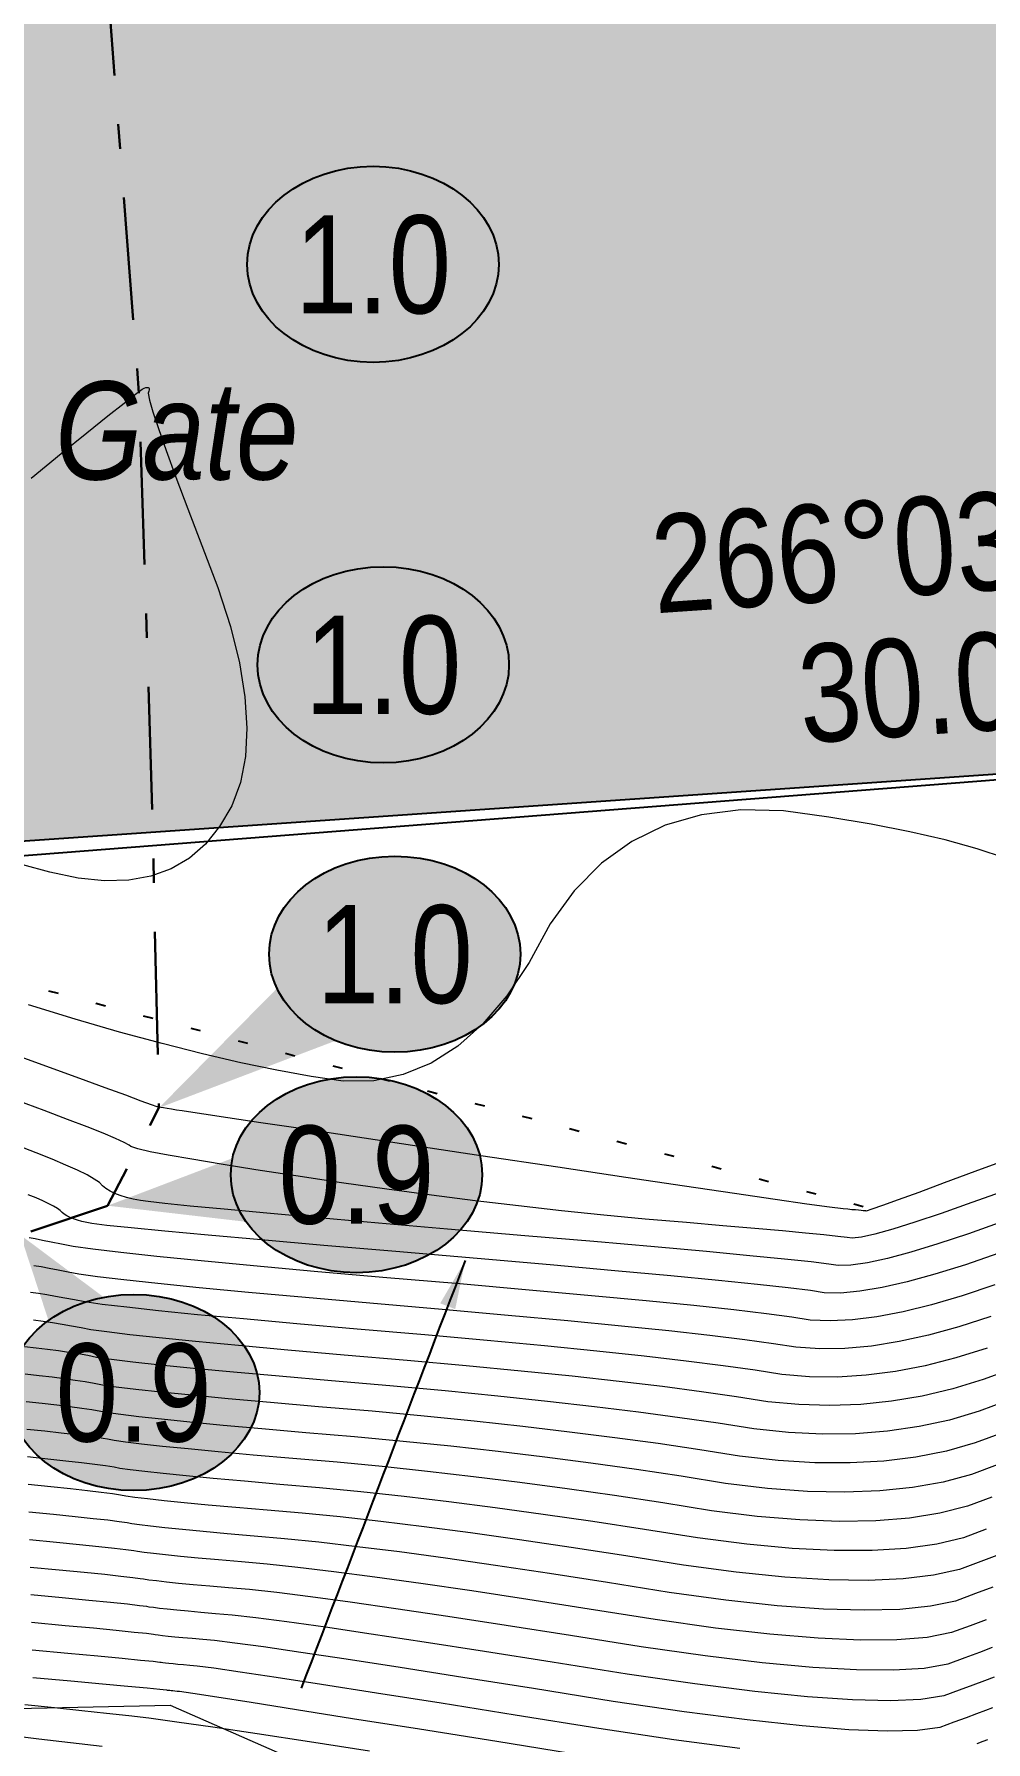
# Model space of a CAD drawing. Extents: x -19176 to -17597, y 5652440 to 5654285.
# Drawn here: x -17824.12 to -17814.41, y 5653109.18 to 5653126.6 of the extents above; entities that cross this region are included whole.
import ezdxf
from ezdxf.enums import TextEntityAlignment as Align

# ---------------------------------------------------------------- set-up
doc = ezdxf.new("R2010")
doc.units = 0
doc.header["$LTSCALE"] = 5
doc.linetypes.add('CENTERLINEX3', pattern=[5, 2.5, -1, 0.5, -1])
doc.linetypes.add('foc-TOPO', pattern=[1, 0.2, -0.8])
for name, color, linetype in [('AS-FENCE-DASH', 48, 'foc-FENCE-DASH'), ('L-BD1', 253, 'Continuous'), ('P-ELEVATION', 7, 'Continuous'), ('P-PROPOSED', 10, 'Continuous'), ('P-PROPOSED-H', 21, 'Continuous'), ('T-LOW-AREA', 48, 'foc-TOPO')]:
    doc.layers.add(name, color=color, linetype=linetype)
for name, color, linetype, lineweight, true_color in [('C-TOPO-MAJR', 7, 'Continuous', 15, 0xd3aa5f), ('C-TOPO-MINR', 7, 'Continuous', 13, 0xe9d5af), ('EXISTING PIPE IP', 7, 'CENTERLINEX3', 30, 0x3800e0)]:
    doc.layers.add(name, color=color, linetype=linetype, lineweight=lineweight, true_color=true_color)
doc.layers.add('T-ELEVATION', color=48, linetype='Continuous', lineweight=18)
doc.layers.add('T-TEXT', color=48, linetype='Continuous', lineweight=18)
doc.styles.add('0.50', font='ARIALN.TTF', dxfattribs={"height": 0.5})
doc.styles.add('80', font='ARIALN.TTF', dxfattribs={"height": 10})
doc.styles.add('80L', font='ARIALN.TTF', dxfattribs={"height": 10})
doc.styles.add('foc-LtypeFont', font='ARIALN.TTF', dxfattribs={"height": 7.35})
doc.linetypes.add('foc-FENCE-DASH', pattern='A,0.5,-0.5,1,-0.5,1,-0.5,1,-0.5,1,-0.5,["X",foc-LtypeFont,S=0.2,R=0,X=-0.625,Y=-0.75],-0.5', length=7.5)
doc.dimstyles.new('Compass 250', dxfattribs={"dimscale": 0.25, "dimtxt": 0.45, "dimasz": 2, "dimexe": 0.2, "dimexo": 0.0625, "dimgap": 0.5, "dimtad": 0, "dimtih": 1, "dimtoh": 1, "dimzin": 0, "dimdsep": 46, "dimtxsty": '0.50', "dimcen": 0.1, "dimse1": 1, "dimse2": 1, "dimclrd": 256, "dimclrt": 256, "dimaunit": 1, "dimadec": 4, "dimazin": 0, "dimtfac": 0.06, "dimtofl": 0, "dimtmove": 0, "dimatfit": 0, "dimfxl": 0.2, "dimtolj": 1, "dimtzin": 0, "dimlwd": -1, "dimarcsym": 0})

# ---------------------------------------------------------------- blocks, each defined once
blk = doc.blocks.new('*U41')
at = {"layer": 'P-ELEVATION'}
h = blk.add_hatch(color=111, dxfattribs=at)
h.dxf.hatch_style = 1
edge = h.paths.add_edge_path()
edge.add_ellipse((0, 0), major_axis=(-12.83, 0), ratio=0.779302, start_angle=0, end_angle=360)
at = {"layer": 'P-ELEVATION', "color": 7, "flags": 128}
blk.add_lwpolyline([(0, 0, 12.5, 0, 0), (-23.54, -15.54, 0, 0, 0)], format="xyseb", dxfattribs=at)
at = {"layer": 'P-ELEVATION', "color": 7}
blk.add_ellipse((0, 0), major_axis=(-12.83, 0), ratio=0.779302, dxfattribs=at)
at = {"layer": 'P-ELEVATION', "style": '80'}
blk.add_attdef('ELEVATION', text='', height=10, dxfattribs=at).set_placement((0, 0), align=Align.MIDDLE_CENTER)
blk = doc.blocks.new('*U42')
at = {"layer": 'P-ELEVATION'}
h = blk.add_hatch(color=111, dxfattribs=at)
h.dxf.hatch_style = 1
edge = h.paths.add_edge_path()
edge.add_ellipse((0, 0), major_axis=(-12.83, 0), ratio=0.779302, start_angle=0, end_angle=360)
at = {"layer": 'P-ELEVATION', "color": 7, "flags": 128}
blk.add_lwpolyline([(0, 0, 12.5, 0, 0), (-23.85, -13.49, 0, 0, 0)], format="xyseb", dxfattribs=at)
at = {"layer": 'P-ELEVATION', "color": 7}
blk.add_ellipse((0, 0), major_axis=(-12.83, 0), ratio=0.779302, dxfattribs=at)
at = {"layer": 'P-ELEVATION', "style": '80'}
blk.add_attdef('ELEVATION', text='', height=10, dxfattribs=at).set_placement((0, 0), align=Align.MIDDLE_CENTER)
blk = doc.blocks.new('*U43')
at = {"layer": 'P-ELEVATION'}
h = blk.add_hatch(color=111, dxfattribs=at)
h.dxf.hatch_style = 1
edge = h.paths.add_edge_path()
edge.add_ellipse((0, 0), major_axis=(-12.83, 0), ratio=0.779302, start_angle=0, end_angle=360)
at = {"layer": 'P-ELEVATION', "color": 7, "flags": 128}
blk.add_lwpolyline([(0, 0, 12.5, 0, 0), (-24.06, -15.68, 0, 0, 0)], format="xyseb", dxfattribs=at)
at = {"layer": 'P-ELEVATION', "color": 7}
blk.add_ellipse((0, 0), major_axis=(-12.83, 0), ratio=0.779302, dxfattribs=at)
at = {"layer": 'P-ELEVATION', "style": '80'}
blk.add_attdef('ELEVATION', text='', height=10, dxfattribs=at).set_placement((0, 0), align=Align.MIDDLE_CENTER)
blk = doc.blocks.new('*U44')
at = {"layer": 'P-ELEVATION'}
h = blk.add_hatch(color=111, dxfattribs=at)
h.dxf.hatch_style = 1
edge = h.paths.add_edge_path()
edge.add_ellipse((0, 0), major_axis=(-12.83, 0), ratio=0.779302, start_angle=0, end_angle=360)
at = {"layer": 'P-ELEVATION', "color": 7, "flags": 128}
blk.add_lwpolyline([(0, 0, 12.5, 0, 0), (-25.38, -3.16, 0, 0, 0)], format="xyseb", dxfattribs=at)
at = {"layer": 'P-ELEVATION', "color": 7}
blk.add_ellipse((0, 0), major_axis=(-12.83, 0), ratio=0.779302, dxfattribs=at)
at = {"layer": 'P-ELEVATION', "style": '80'}
blk.add_attdef('ELEVATION', text='', height=10, dxfattribs=at).set_placement((0, 0), align=Align.MIDDLE_CENTER)
blk = doc.blocks.new('*U45')
at = {"layer": 'P-ELEVATION'}
h = blk.add_hatch(color=111, dxfattribs=at)
h.dxf.hatch_style = 1
edge = h.paths.add_edge_path()
edge.add_ellipse((0, 0), major_axis=(-12.83, 0), ratio=0.779302, start_angle=0, end_angle=360)
at = {"layer": 'P-ELEVATION', "color": 7, "flags": 128}
blk.add_lwpolyline([(0, 0, 12.5, 0, 0), (-11.56, 16.07, 0, 0, 0)], format="xyseb", dxfattribs=at)
at = {"layer": 'P-ELEVATION', "color": 7}
blk.add_ellipse((0, 0), major_axis=(-12.83, 0), ratio=0.779302, dxfattribs=at)
at = {"layer": 'P-ELEVATION', "style": '80'}
blk.add_attdef('ELEVATION', text='', height=10, dxfattribs=at).set_placement((0, 0), align=Align.MIDDLE_CENTER)

msp = doc.modelspace()

# ---------------------------------------------------------------- hatches: boundary and pattern name
at = {"layer": 'P-PROPOSED-H'}
h = msp.add_hatch(color=256, dxfattribs=at)
h.dxf.hatch_style = 1
h.paths.add_polyline_path([(-17826.194, 5653118.235), (-17828.254, 5653148.165), (-17798.325, 5653150.225), (-17796.265, 5653120.296)])

# ---------------------------------------------------------------- linework, layer by layer
at = {"layer": 'AS-FENCE-DASH', "ltscale": 0.1, "flags": 128}
msp.add_lwpolyline([(-17827.12, 5653130.024), (-17827.331, 5653132.746), (-17828.493, 5653148.176), (-17813.022, 5653149.257), (-17798.608, 5653150.231), (-17797.454, 5653134.793), (-17796.392, 5653120.419), (-17811.233, 5653119.234), (-17826.186, 5653118.067)], dxfattribs=at)
at = {"layer": 'C-TOPO-MAJR', "flags": 128}
for points in [[(-17814.21, 5653118.198), (-17814.501, 5653118.293), (-17814.826, 5653118.383), (-17815.186, 5653118.466), (-17815.581, 5653118.543), (-17816.012, 5653118.615), (-17816.477, 5653118.681), (-17816.91, 5653118.689), (-17817.313, 5653118.639), (-17817.684, 5653118.532), (-17818.024, 5653118.367), (-17818.332, 5653118.145), (-17818.61, 5653117.864), (-17818.856, 5653117.527), (-17819.071, 5653117.131), (-17819.299, 5653116.791), (-17819.542, 5653116.507), (-17819.799, 5653116.278), (-17820.07, 5653116.105), (-17820.356, 5653115.988), (-17820.655, 5653115.926), (-17820.968, 5653115.92), (-17821.296, 5653115.969), (-17821.644, 5653116.032), (-17822.014, 5653116.109), (-17822.405, 5653116.2), (-17822.817, 5653116.304), (-17823.25, 5653116.422), (-17823.704, 5653116.554), (-17824.179, 5653116.699)], [(-17814.319, 5653113.843), (-17814.652, 5653113.731), (-17814.964, 5653113.64), (-17815.255, 5653113.568), (-17815.524, 5653113.517), (-17815.773, 5653113.486), (-17815.999, 5653113.475), (-17816.205, 5653113.484), (-17816.389, 5653113.514), (-17816.649, 5653113.548), (-17816.983, 5653113.587), (-17817.392, 5653113.631), (-17817.877, 5653113.679), (-17818.436, 5653113.732), (-17819.07, 5653113.789), (-17819.78, 5653113.852), (-17820.564, 5653113.919), (-17821.265, 5653113.98), (-17821.883, 5653114.037), (-17822.418, 5653114.087), (-17822.869, 5653114.132), (-17823.238, 5653114.172), (-17823.523, 5653114.207), (-17823.725, 5653114.235), (-17823.844, 5653114.259), (-17823.948, 5653114.279), (-17824.037, 5653114.297), (-17824.112, 5653114.312), (-17824.172, 5653114.323)], [(-17814.24, 5653112.334), (-17814.519, 5653112.23), (-17814.814, 5653112.148), (-17815.126, 5653112.086), (-17815.453, 5653112.046), (-17815.796, 5653112.026), (-17816.156, 5653112.028), (-17816.531, 5653112.051), (-17816.923, 5653112.095), (-17817.331, 5653112.16), (-17817.756, 5653112.223), (-17818.198, 5653112.284), (-17818.658, 5653112.342), (-17819.136, 5653112.398), (-17819.631, 5653112.452), (-17820.143, 5653112.504), (-17820.673, 5653112.553), (-17821.22, 5653112.599), (-17821.709, 5653112.642), (-17822.141, 5653112.681), (-17822.514, 5653112.717), (-17822.829, 5653112.748), (-17823.086, 5653112.776), (-17823.285, 5653112.8), (-17823.425, 5653112.82), (-17823.508, 5653112.837), (-17823.601, 5653112.853), (-17823.703, 5653112.869), (-17823.816, 5653112.884), (-17823.938, 5653112.9), (-17824.07, 5653112.916), (-17824.212, 5653112.931)], [(-17814.338, 5653110.76), (-17814.516, 5653110.693), (-17814.72, 5653110.617), (-17814.977, 5653110.564), (-17815.287, 5653110.532), (-17815.651, 5653110.523), (-17816.068, 5653110.535), (-17816.539, 5653110.57), (-17817.063, 5653110.627), (-17817.641, 5653110.706), (-17818.272, 5653110.807), (-17818.863, 5653110.899), (-17819.414, 5653110.981), (-17819.924, 5653111.054), (-17820.395, 5653111.118), (-17820.825, 5653111.172), (-17821.216, 5653111.218), (-17821.566, 5653111.253), (-17821.876, 5653111.28), (-17822.154, 5653111.304), (-17822.398, 5653111.326), (-17822.609, 5653111.346), (-17822.788, 5653111.364), (-17822.934, 5653111.38), (-17823.046, 5653111.394), (-17823.126, 5653111.405), (-17823.173, 5653111.414), (-17823.254, 5653111.426), (-17823.37, 5653111.441), (-17823.52, 5653111.457), (-17823.705, 5653111.477), (-17823.924, 5653111.499), (-17824.177, 5653111.524)], [(-17816.922, 5653109.112), (-17817.595, 5653109.203), (-17818.359, 5653109.317), (-17819.213, 5653109.453), (-17819.97, 5653109.574), (-17820.629, 5653109.678), (-17821.19, 5653109.766), (-17821.654, 5653109.837), (-17822.02, 5653109.893), (-17822.289, 5653109.932), (-17822.459, 5653109.954), (-17822.532, 5653109.96), (-17822.598, 5653109.966), (-17822.655, 5653109.971), (-17822.705, 5653109.976), (-17822.747, 5653109.98), (-17822.781, 5653109.984), (-17822.808, 5653109.987), (-17822.827, 5653109.99), (-17822.838, 5653109.992), (-17822.908, 5653110), (-17823.037, 5653110.012), (-17823.225, 5653110.03), (-17823.471, 5653110.054), (-17823.777, 5653110.083), (-17824.142, 5653110.117)], [(-17814.393, 5653109.201), (-17814.44, 5653109.183), (-17814.504, 5653109.159)]]:
    msp.add_lwpolyline(points, dxfattribs=at)
at = {"layer": 'C-TOPO-MINR', "flags": 128}
for points in [[(-17824.154, 5653122.075), (-17823.845, 5653122.326), (-17823.583, 5653122.537), (-17823.37, 5653122.708), (-17823.205, 5653122.839), (-17823.088, 5653122.93), (-17823.019, 5653122.98), (-17822.998, 5653122.991), (-17822.981, 5653122.997), (-17822.968, 5653123), (-17822.958, 5653122.999), (-17822.951, 5653122.995), (-17822.948, 5653122.987), (-17822.948, 5653122.975), (-17822.952, 5653122.96), (-17822.959, 5653122.941), (-17822.945, 5653122.871), (-17822.91, 5653122.75), (-17822.853, 5653122.579), (-17822.775, 5653122.356), (-17822.675, 5653122.083), (-17822.554, 5653121.759), (-17822.411, 5653121.385), (-17822.247, 5653120.959), (-17822.119, 5653120.56), (-17822.027, 5653120.188), (-17821.971, 5653119.843), (-17821.951, 5653119.524), (-17821.967, 5653119.233), (-17822.018, 5653118.968), (-17822.106, 5653118.729), (-17822.229, 5653118.518), (-17822.373, 5653118.34), (-17822.538, 5653118.197), (-17822.723, 5653118.088), (-17822.93, 5653118.013), (-17823.157, 5653117.972), (-17823.405, 5653117.966), (-17823.673, 5653117.993), (-17823.963, 5653118.055), (-17824.236, 5653118.128)], [(-17814.158, 5653115.134), (-17814.522, 5653114.999), (-17814.835, 5653114.883), (-17815.096, 5653114.787), (-17815.307, 5653114.71), (-17815.466, 5653114.652), (-17815.574, 5653114.614), (-17815.631, 5653114.596), (-17815.636, 5653114.597), (-17815.647, 5653114.598), (-17815.663, 5653114.6), (-17815.684, 5653114.602), (-17815.71, 5653114.604), (-17815.741, 5653114.607), (-17815.778, 5653114.61), (-17815.819, 5653114.614), (-17815.866, 5653114.618), (-17816.005, 5653114.636), (-17816.236, 5653114.668), (-17816.56, 5653114.715), (-17816.976, 5653114.776), (-17817.485, 5653114.851), (-17818.086, 5653114.94), (-17818.779, 5653115.044), (-17819.565, 5653115.161), (-17820.26, 5653115.265), (-17820.866, 5653115.356), (-17821.382, 5653115.434), (-17821.808, 5653115.497), (-17822.144, 5653115.548), (-17822.39, 5653115.585), (-17822.546, 5653115.608), (-17822.613, 5653115.618), (-17822.671, 5653115.627), (-17822.722, 5653115.635), (-17822.765, 5653115.642), (-17822.801, 5653115.648), (-17822.829, 5653115.652), (-17822.849, 5653115.656), (-17822.862, 5653115.659), (-17822.867, 5653115.66), (-17822.923, 5653115.68), (-17823.029, 5653115.719), (-17823.187, 5653115.777), (-17823.396, 5653115.853), (-17823.656, 5653115.948), (-17823.967, 5653116.062), (-17824.328, 5653116.194)], [(-17814.198, 5653114.811), (-17814.555, 5653114.682), (-17814.867, 5653114.572), (-17815.136, 5653114.482), (-17815.361, 5653114.412), (-17815.543, 5653114.361), (-17815.68, 5653114.33), (-17815.774, 5653114.318), (-17815.825, 5653114.326), (-17815.921, 5653114.338), (-17816.063, 5653114.353), (-17816.252, 5653114.371), (-17816.486, 5653114.393), (-17816.767, 5653114.418), (-17817.094, 5653114.447), (-17817.467, 5653114.479), (-17817.886, 5653114.515), (-17818.31, 5653114.555), (-17818.741, 5653114.6), (-17819.178, 5653114.648), (-17819.621, 5653114.701), (-17820.069, 5653114.758), (-17820.524, 5653114.82), (-17820.985, 5653114.885), (-17821.451, 5653114.955), (-17821.861, 5653115.018), (-17822.215, 5653115.074), (-17822.512, 5653115.124), (-17822.753, 5653115.167), (-17822.937, 5653115.202), (-17823.065, 5653115.231), (-17823.136, 5653115.254), (-17823.151, 5653115.269), (-17823.203, 5653115.297), (-17823.292, 5653115.337), (-17823.418, 5653115.39), (-17823.582, 5653115.454), (-17823.783, 5653115.532), (-17824.02, 5653115.621), (-17824.295, 5653115.723)], [(-17814.239, 5653114.489), (-17814.587, 5653114.365), (-17814.9, 5653114.261), (-17815.176, 5653114.177), (-17815.416, 5653114.113), (-17815.619, 5653114.069), (-17815.787, 5653114.045), (-17815.918, 5653114.04), (-17816.013, 5653114.055), (-17816.195, 5653114.077), (-17816.464, 5653114.105), (-17816.82, 5653114.14), (-17817.263, 5653114.182), (-17817.793, 5653114.23), (-17818.41, 5653114.284), (-17819.114, 5653114.345), (-17819.905, 5653114.413), (-17820.607, 5653114.473), (-17821.221, 5653114.527), (-17821.746, 5653114.574), (-17822.182, 5653114.614), (-17822.529, 5653114.647), (-17822.788, 5653114.673), (-17822.957, 5653114.692), (-17823.038, 5653114.704), (-17823.113, 5653114.718), (-17823.181, 5653114.735), (-17823.243, 5653114.755), (-17823.298, 5653114.776), (-17823.347, 5653114.8), (-17823.39, 5653114.827), (-17823.426, 5653114.855), (-17823.456, 5653114.886), (-17823.508, 5653114.923), (-17823.582, 5653114.965), (-17823.679, 5653115.013), (-17823.797, 5653115.066), (-17823.937, 5653115.125), (-17824.1, 5653115.19), (-17824.284, 5653115.26)], [(-17814.279, 5653114.166), (-17814.62, 5653114.048), (-17814.932, 5653113.951), (-17815.215, 5653113.873), (-17815.47, 5653113.815), (-17815.696, 5653113.778), (-17815.893, 5653113.76), (-17816.061, 5653113.762), (-17816.201, 5653113.785), (-17816.427, 5653113.813), (-17816.74, 5653113.848), (-17817.139, 5653113.888), (-17817.625, 5653113.935), (-17818.197, 5653113.988), (-17818.856, 5653114.047), (-17819.601, 5653114.112), (-17820.433, 5653114.183), (-17821.167, 5653114.246), (-17821.805, 5653114.302), (-17822.345, 5653114.351), (-17822.787, 5653114.391), (-17823.133, 5653114.425), (-17823.381, 5653114.45), (-17823.532, 5653114.469), (-17823.586, 5653114.479), (-17823.635, 5653114.491), (-17823.68, 5653114.503), (-17823.72, 5653114.517), (-17823.756, 5653114.532), (-17823.788, 5653114.548), (-17823.815, 5653114.564), (-17823.837, 5653114.582), (-17823.855, 5653114.601), (-17823.884, 5653114.622), (-17823.923, 5653114.646), (-17823.972, 5653114.671), (-17824.032, 5653114.699), (-17824.102, 5653114.73), (-17824.182, 5653114.762)], [(-17814.359, 5653113.521), (-17814.685, 5653113.415), (-17814.996, 5653113.329), (-17815.294, 5653113.264), (-17815.579, 5653113.219), (-17815.849, 5653113.194), (-17816.106, 5653113.19), (-17816.349, 5653113.207), (-17816.578, 5653113.243), (-17816.87, 5653113.283), (-17817.226, 5653113.326), (-17817.645, 5653113.373), (-17818.128, 5653113.423), (-17818.675, 5653113.476), (-17819.285, 5653113.532), (-17819.958, 5653113.592), (-17820.695, 5653113.655), (-17821.354, 5653113.713), (-17821.935, 5653113.766), (-17822.437, 5653113.813), (-17822.861, 5653113.856), (-17823.207, 5653113.893), (-17823.475, 5653113.925), (-17823.665, 5653113.952), (-17823.776, 5653113.974), (-17823.878, 5653113.994), (-17823.97, 5653114.011), (-17824.052, 5653114.026), (-17824.125, 5653114.039)], [(-17814.399, 5653113.198), (-17814.717, 5653113.098), (-17815.029, 5653113.018), (-17815.334, 5653112.959), (-17815.633, 5653112.921), (-17815.926, 5653112.903), (-17816.212, 5653112.905), (-17816.492, 5653112.929), (-17816.766, 5653112.973), (-17817.091, 5653113.018), (-17817.469, 5653113.066), (-17817.899, 5653113.115), (-17818.38, 5653113.167), (-17818.914, 5653113.22), (-17819.499, 5653113.275), (-17820.137, 5653113.332), (-17820.827, 5653113.391), (-17821.443, 5653113.445), (-17821.986, 5653113.495), (-17822.456, 5653113.539), (-17822.853, 5653113.579), (-17823.177, 5653113.614), (-17823.428, 5653113.644), (-17823.605, 5653113.669), (-17823.709, 5653113.69), (-17823.809, 5653113.709), (-17823.904, 5653113.726), (-17823.993, 5653113.741), (-17824.078, 5653113.754), (-17824.158, 5653113.766)], [(-17814.13, 5653112.991), (-17814.439, 5653112.876), (-17814.749, 5653112.781), (-17815.061, 5653112.708), (-17815.374, 5653112.655), (-17815.688, 5653112.623), (-17816.002, 5653112.611), (-17816.319, 5653112.621), (-17816.636, 5653112.651), (-17816.954, 5653112.702), (-17817.313, 5653112.753), (-17817.712, 5653112.805), (-17818.152, 5653112.858), (-17818.632, 5653112.911), (-17819.153, 5653112.964), (-17819.714, 5653113.018), (-17820.316, 5653113.072), (-17820.958, 5653113.127), (-17821.532, 5653113.178), (-17822.038, 5653113.224), (-17822.475, 5653113.265), (-17822.845, 5653113.302), (-17823.147, 5653113.335), (-17823.38, 5653113.363), (-17823.545, 5653113.386), (-17823.642, 5653113.405), (-17823.74, 5653113.423), (-17823.837, 5653113.44), (-17823.934, 5653113.455), (-17824.031, 5653113.469), (-17824.129, 5653113.482)], [(-17814.185, 5653112.663), (-17814.479, 5653112.553), (-17814.782, 5653112.464), (-17815.093, 5653112.397), (-17815.413, 5653112.35), (-17815.742, 5653112.324), (-17816.079, 5653112.32), (-17816.425, 5653112.336), (-17816.779, 5653112.373), (-17817.142, 5653112.431), (-17817.534, 5653112.488), (-17817.955, 5653112.545), (-17818.405, 5653112.6), (-17818.884, 5653112.654), (-17819.392, 5653112.708), (-17819.929, 5653112.761), (-17820.494, 5653112.812), (-17821.089, 5653112.863), (-17821.621, 5653112.91), (-17822.089, 5653112.953), (-17822.495, 5653112.991), (-17822.837, 5653113.025), (-17823.116, 5653113.055), (-17823.332, 5653113.081), (-17823.485, 5653113.103), (-17823.575, 5653113.121), (-17823.67, 5653113.138), (-17823.77, 5653113.154), (-17823.875, 5653113.17), (-17823.985, 5653113.185), (-17824.1, 5653113.199), (-17824.219, 5653113.212)], [(-17814.295, 5653112.006), (-17814.559, 5653111.908), (-17814.847, 5653111.831), (-17815.158, 5653111.775), (-17815.493, 5653111.741), (-17815.851, 5653111.728), (-17816.232, 5653111.736), (-17816.638, 5653111.766), (-17817.066, 5653111.817), (-17817.519, 5653111.89), (-17817.977, 5653111.958), (-17818.441, 5653112.023), (-17818.911, 5653112.085), (-17819.388, 5653112.142), (-17819.87, 5653112.196), (-17820.358, 5653112.246), (-17820.852, 5653112.293), (-17821.351, 5653112.335), (-17821.798, 5653112.375), (-17822.192, 5653112.41), (-17822.533, 5653112.443), (-17822.821, 5653112.472), (-17823.055, 5653112.497), (-17823.237, 5653112.519), (-17823.366, 5653112.537), (-17823.441, 5653112.552), (-17823.532, 5653112.567), (-17823.637, 5653112.583), (-17823.757, 5653112.599), (-17823.891, 5653112.616), (-17824.041, 5653112.632), (-17824.205, 5653112.65)], [(-17814.351, 5653111.678), (-17814.599, 5653111.585), (-17814.879, 5653111.514), (-17815.19, 5653111.464), (-17815.532, 5653111.436), (-17815.905, 5653111.43), (-17816.309, 5653111.445), (-17816.744, 5653111.481), (-17817.21, 5653111.539), (-17817.707, 5653111.619), (-17818.199, 5653111.693), (-17818.684, 5653111.763), (-17819.165, 5653111.827), (-17819.639, 5653111.886), (-17820.109, 5653111.94), (-17820.572, 5653111.989), (-17821.03, 5653112.033), (-17821.483, 5653112.072), (-17821.887, 5653112.107), (-17822.243, 5653112.139), (-17822.552, 5653112.169), (-17822.812, 5653112.195), (-17823.025, 5653112.218), (-17823.189, 5653112.237), (-17823.306, 5653112.254), (-17823.374, 5653112.268), (-17823.462, 5653112.282), (-17823.57, 5653112.297), (-17823.698, 5653112.314), (-17823.845, 5653112.331), (-17824.012, 5653112.349), (-17824.198, 5653112.368)], [(-17814.406, 5653111.35), (-17814.64, 5653111.263), (-17814.912, 5653111.197), (-17815.223, 5653111.154), (-17815.572, 5653111.132), (-17815.959, 5653111.132), (-17816.386, 5653111.153), (-17816.85, 5653111.197), (-17817.354, 5653111.262), (-17817.895, 5653111.348), (-17818.42, 5653111.429), (-17818.927, 5653111.502), (-17819.418, 5653111.569), (-17819.891, 5653111.63), (-17820.348, 5653111.684), (-17820.787, 5653111.732), (-17821.209, 5653111.773), (-17821.614, 5653111.808), (-17821.976, 5653111.839), (-17822.295, 5653111.868), (-17822.571, 5653111.895), (-17822.804, 5653111.918), (-17822.994, 5653111.938), (-17823.142, 5653111.956), (-17823.246, 5653111.971), (-17823.307, 5653111.983), (-17823.393, 5653111.997), (-17823.503, 5653112.012), (-17823.638, 5653112.028), (-17823.798, 5653112.046), (-17823.982, 5653112.066), (-17824.191, 5653112.087)], [(-17814.27, 5653111.093), (-17814.461, 5653111.021), (-17814.68, 5653110.94), (-17814.944, 5653110.881), (-17815.255, 5653110.843), (-17815.611, 5653110.827), (-17816.014, 5653110.834), (-17816.462, 5653110.862), (-17816.957, 5653110.912), (-17817.497, 5653110.984), (-17818.084, 5653111.078), (-17818.641, 5653111.164), (-17819.171, 5653111.242), (-17819.671, 5653111.312), (-17820.143, 5653111.374), (-17820.586, 5653111.428), (-17821.001, 5653111.475), (-17821.387, 5653111.513), (-17821.745, 5653111.544), (-17822.065, 5653111.572), (-17822.346, 5653111.597), (-17822.59, 5653111.621), (-17822.796, 5653111.641), (-17822.964, 5653111.659), (-17823.094, 5653111.675), (-17823.186, 5653111.688), (-17823.24, 5653111.699), (-17823.324, 5653111.711), (-17823.437, 5653111.726), (-17823.579, 5653111.743), (-17823.751, 5653111.762), (-17823.953, 5653111.782), (-17824.184, 5653111.805)], [(-17814.407, 5653110.426), (-17814.571, 5653110.365), (-17814.76, 5653110.295), (-17815.009, 5653110.247), (-17815.319, 5653110.221), (-17815.691, 5653110.218), (-17816.123, 5653110.237), (-17816.616, 5653110.278), (-17817.17, 5653110.342), (-17817.784, 5653110.428), (-17818.46, 5653110.536), (-17819.084, 5653110.634), (-17819.657, 5653110.72), (-17820.177, 5653110.797), (-17820.647, 5653110.862), (-17821.064, 5653110.916), (-17821.43, 5653110.96), (-17821.745, 5653110.994), (-17822.007, 5653111.016), (-17822.242, 5653111.037), (-17822.449, 5653111.055), (-17822.628, 5653111.072), (-17822.78, 5653111.088), (-17822.903, 5653111.101), (-17822.999, 5653111.112), (-17823.066, 5653111.122), (-17823.106, 5653111.13), (-17823.185, 5653111.141), (-17823.303, 5653111.155), (-17823.461, 5653111.172), (-17823.658, 5653111.192), (-17823.894, 5653111.216), (-17824.17, 5653111.242)], [(-17814.345, 5653110.142), (-17814.475, 5653110.093), (-17814.627, 5653110.037), (-17814.8, 5653109.972), (-17815.042, 5653109.93), (-17815.352, 5653109.911), (-17815.73, 5653109.914), (-17816.177, 5653109.939), (-17816.692, 5653109.987), (-17817.276, 5653110.057), (-17817.928, 5653110.15), (-17818.648, 5653110.266), (-17819.306, 5653110.369), (-17819.9, 5653110.46), (-17820.431, 5653110.539), (-17820.899, 5653110.606), (-17821.303, 5653110.661), (-17821.645, 5653110.703), (-17821.923, 5653110.734), (-17822.139, 5653110.752), (-17822.331, 5653110.769), (-17822.501, 5653110.784), (-17822.648, 5653110.798), (-17822.772, 5653110.811), (-17822.873, 5653110.822), (-17822.951, 5653110.831), (-17823.006, 5653110.839), (-17823.039, 5653110.845), (-17823.116, 5653110.855), (-17823.237, 5653110.869), (-17823.402, 5653110.887), (-17823.611, 5653110.908), (-17823.865, 5653110.933), (-17824.163, 5653110.961)], [(-17814.326, 5653109.841), (-17814.425, 5653109.804), (-17814.544, 5653109.76), (-17814.682, 5653109.709), (-17814.84, 5653109.65), (-17815.074, 5653109.613), (-17815.384, 5653109.6), (-17815.77, 5653109.609), (-17816.231, 5653109.641), (-17816.769, 5653109.695), (-17817.382, 5653109.772), (-17818.071, 5653109.872), (-17818.837, 5653109.995), (-17819.527, 5653110.104), (-17820.143, 5653110.199), (-17820.684, 5653110.281), (-17821.15, 5653110.35), (-17821.542, 5653110.405), (-17821.859, 5653110.446), (-17822.102, 5653110.474), (-17822.27, 5653110.488), (-17822.42, 5653110.501), (-17822.552, 5653110.513), (-17822.667, 5653110.524), (-17822.763, 5653110.534), (-17822.842, 5653110.542), (-17822.903, 5653110.55), (-17822.947, 5653110.556), (-17822.972, 5653110.561), (-17823.046, 5653110.57), (-17823.17, 5653110.584), (-17823.343, 5653110.601), (-17823.565, 5653110.623), (-17823.836, 5653110.649), (-17824.156, 5653110.68)], [(-17814.344, 5653109.527), (-17814.415, 5653109.5), (-17814.505, 5653109.467), (-17814.612, 5653109.427), (-17814.737, 5653109.38), (-17814.88, 5653109.327), (-17815.107, 5653109.297), (-17815.416, 5653109.289), (-17815.809, 5653109.304), (-17816.286, 5653109.343), (-17816.846, 5653109.404), (-17817.489, 5653109.488), (-17818.215, 5653109.594), (-17819.025, 5653109.724), (-17819.748, 5653109.839), (-17820.386, 5653109.939), (-17820.937, 5653110.024), (-17821.402, 5653110.094), (-17821.781, 5653110.149), (-17822.074, 5653110.189), (-17822.281, 5653110.214), (-17822.401, 5653110.224), (-17822.509, 5653110.234), (-17822.604, 5653110.242), (-17822.686, 5653110.25), (-17822.755, 5653110.257), (-17822.812, 5653110.263), (-17822.856, 5653110.268), (-17822.887, 5653110.273), (-17822.905, 5653110.276), (-17822.977, 5653110.285), (-17823.103, 5653110.298), (-17823.284, 5653110.316), (-17823.518, 5653110.339), (-17823.806, 5653110.366), (-17824.149, 5653110.398)], [(-17818.502, 5653109.039), (-17819.401, 5653109.183), (-17820.191, 5653109.309), (-17820.872, 5653109.417), (-17821.444, 5653109.508), (-17821.906, 5653109.581), (-17822.259, 5653109.637), (-17822.503, 5653109.674), (-17822.638, 5653109.694), (-17822.664, 5653109.696), (-17822.686, 5653109.698), (-17822.707, 5653109.7), (-17822.724, 5653109.702), (-17822.739, 5653109.703), (-17822.751, 5653109.705), (-17822.76, 5653109.706), (-17822.767, 5653109.707), (-17822.771, 5653109.708), (-17822.839, 5653109.714), (-17822.97, 5653109.727), (-17823.165, 5653109.745), (-17823.425, 5653109.769), (-17823.748, 5653109.799), (-17824.134, 5653109.835)], [(-17820.699, 5653109.087), (-17821.314, 5653109.182), (-17821.847, 5653109.263), (-17822.298, 5653109.33), (-17822.666, 5653109.383), (-17822.952, 5653109.421), (-17823.156, 5653109.445), (-17823.385, 5653109.471), (-17823.637, 5653109.498), (-17823.915, 5653109.527), (-17824.216, 5653109.558)], [(-17823.427, 5653109.132), (-17824.075, 5653109.209), (-17824.656, 5653109.278)]]:
    msp.add_lwpolyline(points, dxfattribs=at)
at = {"layer": 'EXISTING PIPE IP', "ltscale": 0.1, "flags": 128}
msp.add_lwpolyline([(-17823.397, 5653127.429), (-17823.05, 5653122.906), (-17822.915, 5653118.615), (-17822.849, 5653115.648), (-17823.372, 5653114.651), (-17824.263, 5653114.352), (-17827.051, 5653114.413), (-17829.512, 5653114.847), (-17838.026, 5653117.8), (-17838.347, 5653117.93)], dxfattribs=at)
at = {"layer": 'P-PROPOSED'}
msp.add_lwpolyline([(-17826.194, 5653118.235), (-17828.254, 5653148.165), (-17798.325, 5653150.225), (-17796.265, 5653120.296)], close=True, dxfattribs=at)
at = {"layer": 'T-ELEVATION', "ltscale": 0.1, "flags": 128}
msp.add_lwpolyline([(-17849.287, 5653115.022), (-17841.992, 5653112.022), (-17833.201, 5653109.511), (-17827.293, 5653109.458), (-17822.735, 5653109.554), (-17815.26, 5653106.273)], dxfattribs=at)
at = {"layer": 'T-LOW-AREA', "ltscale": 0.1, "flags": 128}
msp.add_lwpolyline([(-17848.427, 5653124.062), (-17840.687, 5653121.673), (-17832.417, 5653119.086), (-17826.712, 5653117.563), (-17822.239, 5653116.387), (-17815.613, 5653114.63)], dxfattribs=at)

# ---------------------------------------------------------------- block references
at = {"xscale": 0.1000155304115623, "yscale": 0.1000155304115623, "zscale": 0.1000155304115623}
for name, p, values in [('*U42', (-17820.664, 5653124.255), {'ELEVATION': '1.0'}), ('*U41', (-17820.56, 5653120.169), {'ELEVATION': '1.0'}), ('*U43', (-17820.442, 5653117.217), {'ELEVATION': '1.0'}), ('*U44', (-17820.833, 5653114.967), {'ELEVATION': '0.9'}), ('*U45', (-17823.106, 5653112.745), {'ELEVATION': '0.9'})]:
    msp.add_blockref(name, p, dxfattribs=at).add_auto_attribs(values)

# ---------------------------------------------------------------- texts
at = {"layer": 'L-BD1', "style": '80L'}
for s, p in [("266°03'40''", (-17814.988, 5653121.388)), ('30.00', (-17814.89, 5653119.966))]:
    msp.add_text(s, height=1, rotation=3.9389, dxfattribs=at).set_placement(p, align=Align.MIDDLE)
at = {"layer": 'T-TEXT', "insert": (-17823.909, 5653123.06), "char_height": 1, "attachment_point": 1, "style": '80L', "bg_fill": 1, "box_fill_scale": 1.15, "bg_fill_color": 21, "bg_fill_transparency": 0}
msp.add_mtext_dynamic_manual_height_columns('{\\fArial Narrow|b0|i1|c0|p34;Gate}', width=2.46566, gutter_width=50, heights=[0], dxfattribs=at)

# ---------------------------------------------------------------- leaders
at = {"layer": 'T-ELEVATION', "path_type": 1}
msp.add_leader([(-17819.723, 5653114.092), (-17821.397, 5653109.729)], dimstyle='Compass 250', override={"dimgap": 0.5, "dimtad": 0, "dimclrd": 256}, dxfattribs=at)

doc.saveas('drawing.dxf')
